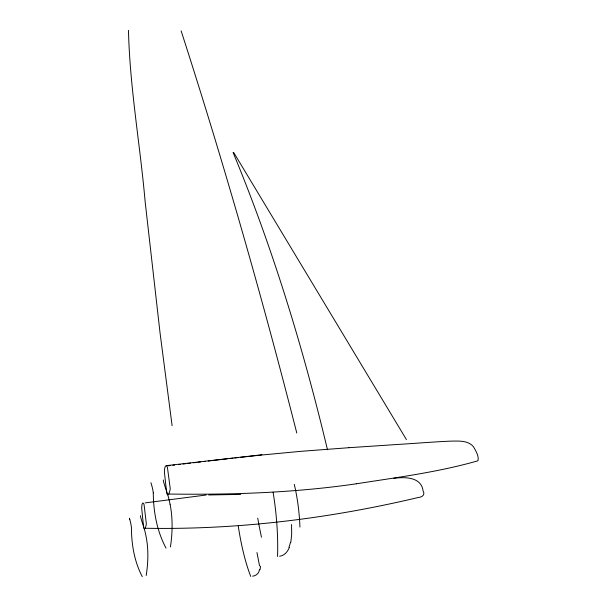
<?xml version="1.0" encoding="UTF-8"?>
<svg xmlns="http://www.w3.org/2000/svg" width="607" height="607" viewBox="0 0 607 607"><rect width="100%" height="100%" fill="white"/><g stroke="black" fill="none" stroke-linecap="round" stroke-linejoin="round"><path stroke-width="0.91" d="M170.446 546.892C172.563 532.779 172.851 518.279 170.074 504.235M146.181 575.519C148.191 562.917 148.594 549.957 146.257 537.377A93.994 90.071 -48 0 0 142.334 522.817L140.642 517.187A13.179 12.982 68.9 0 1 140.505 515.654M259.424 569.624C259.128 573.152 256.086 575.937 252.603 576.172M290.821 542.317L291.679 534.63L291.565 524.547M289.364 547.355C287.794 551.596 284.349 555.724 279.599 556.24M145.263 528.249L146.272 524.577A4.757 0.797 85.8 0 0 146.295 523.317L144.094 504.842A8.028 1.343 85.9 0 0 143.601 503.446C142.319 501.686 141.788 505.434 141.803 506.321A8.005 1.335 85.9 0 0 141.727 508.613L143.609 527.255A4.719 0.789 85.8 0 0 143.859 528.105L144.512 528.856L145.263 528.249C237.14 529.949 328.918 518.689 418.231 497.505C422.047 497.308 425.545 494.804 423.079 490.881C421.364 476.814 404.763 476.836 393.837 478.324M168.845 494.045L170.15 489.659A5.349 1.032 85.8 0 0 170.18 488.218L167.464 467.648A9.014 1.738 85.9 0 0 166.842 466.168C165.127 464.484 164.611 468.725 164.543 469.848A8.991 1.722 85.9 0 0 164.429 472.466L166.743 493.263A5.304 1.017 85.8 0 0 167.062 494.174L167.881 494.895L168.845 494.045C231.411 494.895 294.16 492.846 356.15 483.825M356.21 483.817C396.902 477.428 438.406 472.193 477.975 460.774C479.204 456.176 475.744 450.735 473.445 446.729C467.974 440.151 458.467 441.077 450.773 441.13C433.671 441.85 416.607 443.307 399.52 444.339L348.926 447.7M145.225 502.884L206.114 495.024M168.238 465.842L170.081 465.615M172.858 465.281L174.71 465.053M178.405 464.605L180.256 464.378M183.026 464.036L185.803 463.702M166.295 465.645L262.171 454.719M187.662 463.475L190.469 463.141M193.276 462.807L196.084 462.473M197.95 462.246L200.758 461.912M203.565 461.57L205.439 461.35M208.193 461.032L211.866 460.599M213.702 460.387L227.481 458.793M229.317 458.581L232.982 458.164M234.818 457.959L238.536 457.541M240.41 457.337L261.632 455.045M262.535 454.954L300.427 451.365L348.866 447.708M208.702 494.963L240.721 494.402M233.589 152.365L406.417 439.567M166.03 548.136C156.947 531.125 153.465 512.027 153.275 492.937M142.266 576.65C134.314 561.422 131.453 544.373 131.438 527.377A55.047 53.507 -46.2 0 0 129.716 519.228M233.08 152.501C272.983 248.635 303.288 348.615 327.492 449.779M181.129 30.874C223.998 163.617 262.33 297.825 296.777 432.996M150.938 482.694L151.28 483.832A61.542 60.525 -26.4 0 1 153.336 492.93M129.45 518.203L129.746 519.22M256.958 552.537L259.561 565.944M172.115 425.757L160.119 333.493L145.141 201.706C140.141 144.542 129.822 87.803 128.472 30.35M163.344 479.97A14.856 14.409 46.3 0 0 163.518 481.677L165.468 487.967A105.345 102.234 -38.9 0 1 170.036 504.242M250.721 576.415A96.035 26.245 84.3 0 1 238.225 525.753M260.456 566.149A26.716 19.515 28.3 0 1 259.971 569.829M261.473 537.203A95.436 14.826 80.7 0 1 257.732 518.196M273.089 492.178A92.818 24.371 84.3 0 1 277.551 556.49M290.465 542.248A29.493 28.453 -42.8 0 1 288.947 547.195M294.281 484.31A92.31 37.247 84 0 1 299.934 527.096"/></g></svg>
